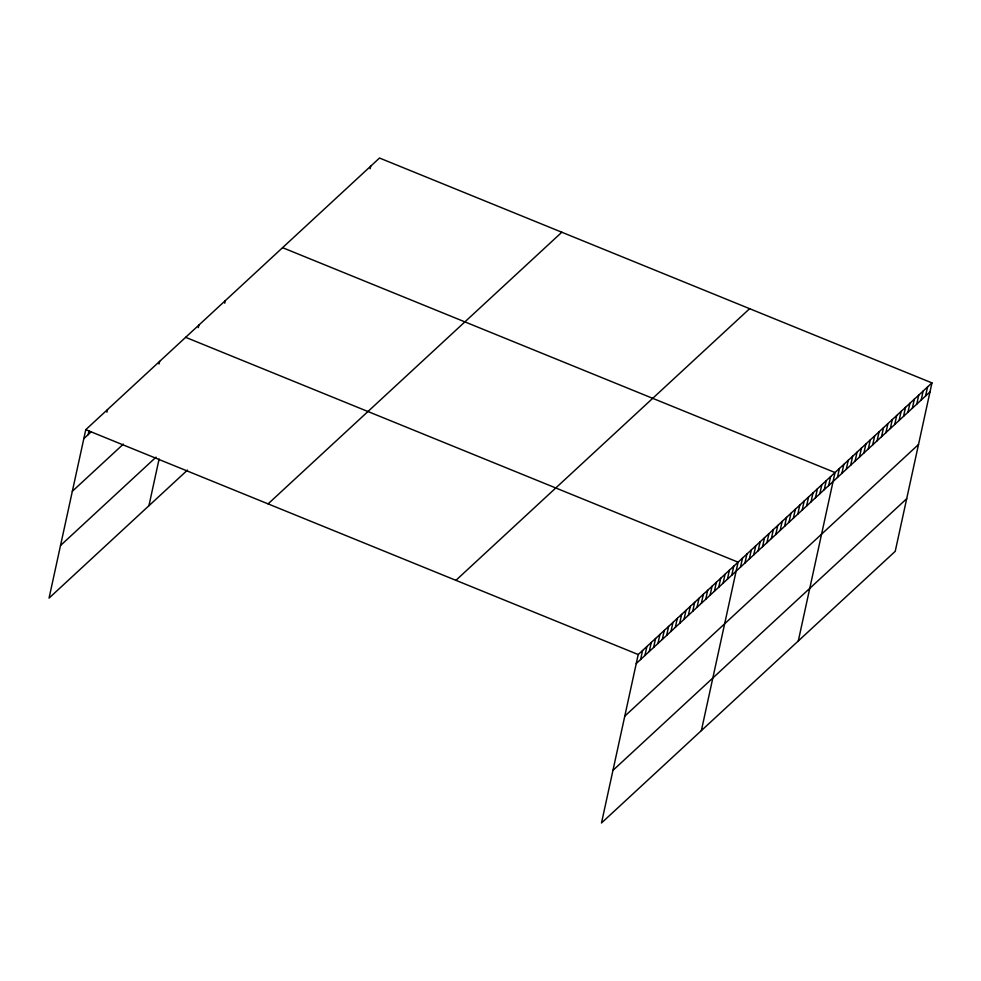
<?xml version="1.0" encoding="UTF-8"?>
<svg xmlns="http://www.w3.org/2000/svg" width="981" height="981" viewBox="0 0 981 981"><rect width="100%" height="100%" fill="white"/><g stroke="black" fill="none" stroke-linecap="round" stroke-linejoin="round"><path stroke-width="1.47" d="M931.95 382.897L638.214 654.535L601.488 822.973L895.224 551.322L931.95 382.897L379.512 158.027L85.776 429.678L49.05 598.103L187.469 470.095M88.155 434.657L88.989 430.806M106.929 412.167L107.481 409.604M159.032 363.988L159.596 361.413M148.916 505.742L159.118 458.985M198.297 327.666L198.861 325.091M224.735 303.215L225.299 300.64M370.131 168.757L370.695 166.181M640.593 659.526L642.555 650.526M644.934 655.504L646.896 646.504M649.275 651.494L651.237 642.494M653.616 647.472L655.578 638.472M657.957 643.462L659.931 634.462M662.31 639.44L664.272 630.44M666.651 635.43L668.613 626.43M670.992 631.421L672.954 622.408M675.333 627.399L677.295 618.398M679.674 623.389L681.636 614.376M684.015 619.367L685.977 610.366M688.355 615.357L690.317 606.356M692.696 611.335L694.658 602.334M697.037 607.325L698.999 598.324M701.378 603.303L703.352 594.302M705.731 599.293L707.693 590.292M710.072 595.271L712.034 586.27M714.413 591.261L716.375 582.26M718.754 587.239L720.716 578.238M723.095 583.229L725.057 574.228M727.436 579.207L729.398 570.206M731.777 575.197L733.739 566.196M701.366 730.612L738.08 562.174L185.642 337.317M740.532 567.104L742.494 558.103M744.935 563.033L746.897 554.032M749.337 558.962L751.299 549.961M753.751 554.878L755.713 545.877M758.154 550.807L760.116 541.806M762.556 546.736L764.518 537.735M766.958 542.652L768.932 533.652M771.373 538.581L773.335 529.581M775.775 534.51L777.737 525.509M780.177 530.439L782.139 521.438M784.592 526.356L786.554 517.355M788.994 522.284L790.956 513.284M793.396 518.213L795.358 509.213M797.811 514.13L799.773 505.129M802.213 510.059L804.175 501.058M806.615 505.988L808.577 496.987M811.029 501.916L812.991 492.916M815.432 497.833L817.394 488.832M819.834 493.762L821.796 484.761M824.248 489.691L826.21 480.69M828.651 485.607L830.613 476.607M798.289 640.961L835.015 472.535L282.577 247.678M837.455 477.465L839.417 468.464M841.87 473.394L843.832 464.393M846.272 469.31L848.234 460.31M850.674 465.239L852.636 456.239M855.089 461.168L857.051 452.167M859.491 457.085L861.453 448.084M863.893 453.014L865.855 444.013M868.308 448.942L870.27 439.942M872.71 444.871L874.672 435.858M877.112 440.788L879.074 431.787M881.527 436.717L883.489 427.716M885.929 432.646L887.891 423.645M890.331 428.562L892.293 419.561M894.733 424.491L896.708 415.49M899.148 420.42L901.11 411.419M903.55 416.349L905.512 407.336M907.952 412.265L909.914 403.265M912.367 408.194L914.329 399.193M916.769 404.123L918.731 395.122M921.171 400.04L923.133 391.039M925.586 395.968L927.548 386.968M83.814 438.679L91.405 431.652M72.336 491.285L123.361 444.111M60.515 545.497L156.053 457.146M268.083 503.878L561.819 232.239M455.907 580.335L749.643 308.684M636.252 663.536L929.988 391.897M624.774 716.155L918.51 444.503M612.966 770.355L906.702 498.716M85.776 429.678L638.214 654.535"/></g></svg>
